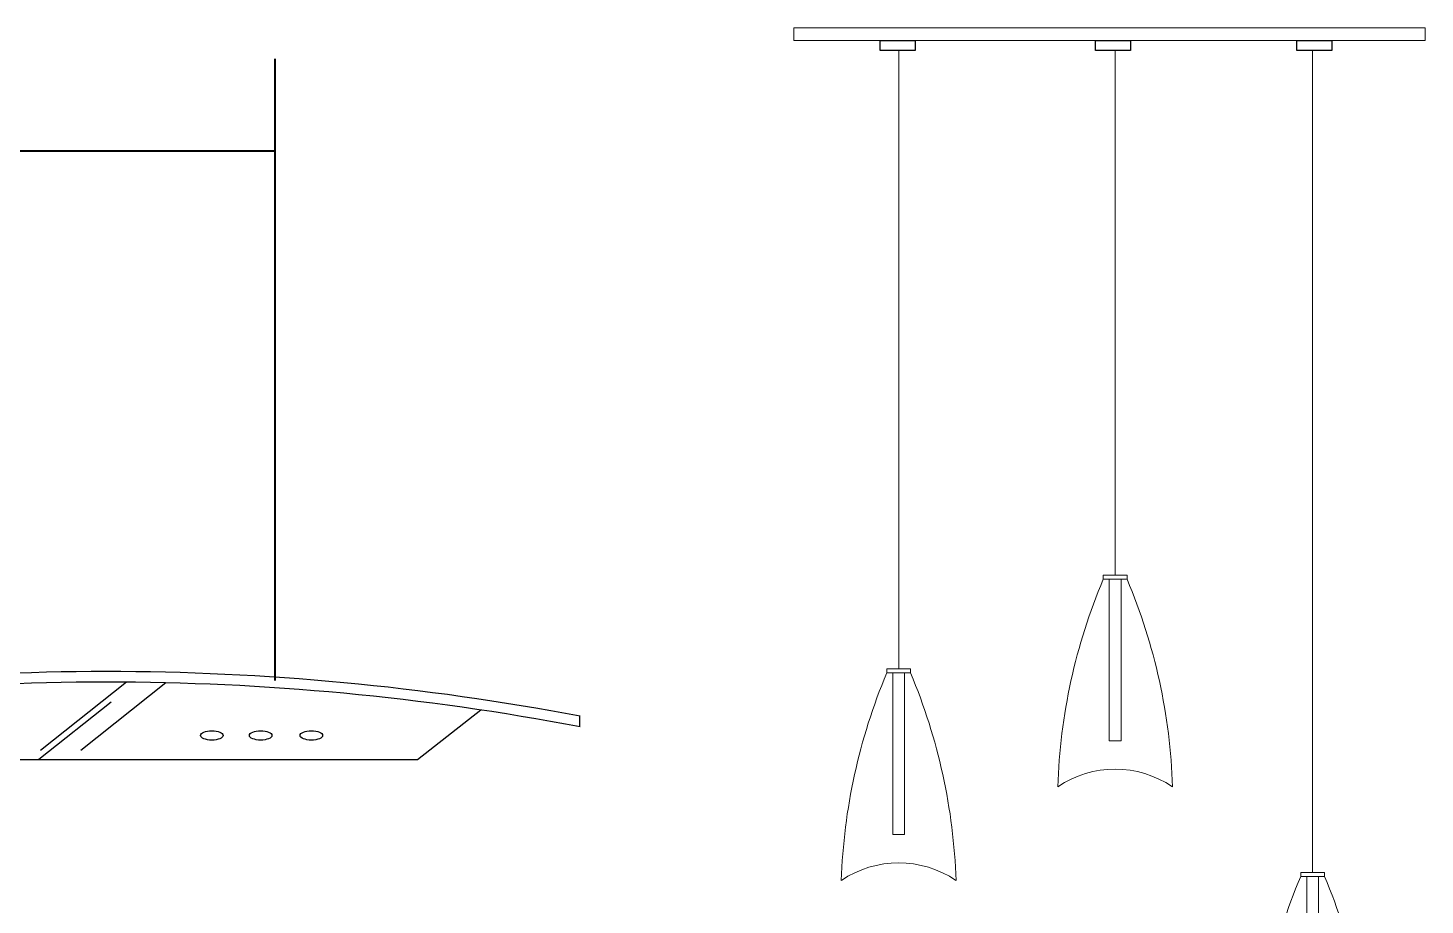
# Model space of a CAD drawing. Header units: millimetres. Extents: x 351279 to 387190, y -1289537 to -1277077.
# Drawn here: x 366989 to 368314, y -1281898 to -1281066 of the extents above; entities that cross this region are included whole.
import ezdxf

# ---------------------------------------------------------------- set-up
doc = ezdxf.new("R2010")
doc.units = ezdxf.units.MM
doc.header["$LTSCALE"] = 20
for name, color, linetype, lineweight in [('内线', 254, 'Continuous', 9), ('填充', 251, 'Continuous', 5), ('外线', 142, 'Continuous', 13), ('粗线', 7, 'Continuous', 40)]:
    doc.layers.add(name, color=color, linetype=linetype, lineweight=lineweight)

# ---------------------------------------------------------------- blocks, each defined once
blk = doc.blocks.new('4r32t54325')
at = {"color": 8}
for p, q in [((88698.9, 50583.5), (88629.4, 50528.2)), ((88741.4, 50587), (88667.6, 50528.2)), ((88933.7, 50593.1), (88852.1, 50528.2)), ((88971.1, 50592.5), (88890.3, 50528.2)), ((88696.4, 50574.3), (88627.8, 50519.7)), ((88919.1, 50574.3), (88850.5, 50519.7)), ((88464.3, 50550.8), (88464.3, 50560.7)), ((89363.8, 50550.7), (89363.8, 50560.8))]:
    blk.add_line(p, q, dxfattribs=at)
at = {"color": 8, "lineweight": 30}
for p, q in [((88619.4, 50519.7), (88559.5, 50566.9)), ((89209.7, 50519.7), (89269.7, 50566.9)), ((88619.4, 50519.7), (89209.7, 50519.7))]:
    blk.add_line(p, q, dxfattribs=at)
for centre, radius, start, end in [((88914.3, 48196.3), 2406.9, 79.2346, 100.7747), ((88914, 48186.1), 2407.1, 79.229, 100.767)]:
    blk.add_arc(centre, radius, start, end, dxfattribs=at)
at = {"color": 8}
for centre in [(89014.6, 50542.6), (89060.9, 50542.6), (89109, 50542.6)]:
    blk.add_ellipse(centre, major_axis=(-10.7, 0), ratio=0.411285, dxfattribs=at)
at = {"layer": '粗线', "color": 8}
for p, q in [((89074.6, 51096.7), (88754.6, 51096.7)), ((88754.6, 50594.7), (88754.6, 51096.7)), ((89074.6, 50594.7), (89074.6, 51096.7))]:
    blk.add_line(p, q, dxfattribs=at)
blk = doc.blocks.new('ewqrettt')
at = {"color": 8}
for points in [[(79795.6, 44944.5), (79828.8, 44944.5), (79828.8, 44935.1), (79795.6, 44935.1)], [(79999.9, 44944.5), (80033.2, 44944.5), (80033.2, 44935.1), (79999.9, 44935.1)], [(80190.9, 44944.5), (80224.2, 44944.5), (80224.2, 44935.1), (80190.9, 44935.1)]]:
    blk.add_lwpolyline(points, close=True, dxfattribs=at)
at = {"layer": '内线', "color": 8}
for p, q in [((80029.9, 44437.4), (80007.4, 44437.4)), ((80007.4, 44437.4), (80007.4, 44433.7)), ((80029.9, 44433.7), (80029.9, 44437.4)), ((80007.4, 44433.7), (80029.9, 44433.7)), ((80024.3, 44433.7), (80013, 44433.7)), ((79824.5, 44348.5), (79802, 44348.5)), ((79802, 44348.5), (79802, 44344.8)), ((79802, 44344.8), (79824.5, 44344.8)), ((79818.9, 44344.8), (79807.7, 44344.8)), ((79824.5, 44344.8), (79824.5, 44348.5)), ((80217.2, 44155.5), (80194.7, 44155.5)), ((80194.7, 44155.5), (80194.7, 44151.8)), ((80194.7, 44151.8), (80217.2, 44151.8)), ((80211.6, 44151.8), (80200.3, 44151.8)), ((80217.2, 44151.8), (80217.2, 44155.5))]:
    blk.add_line(p, q, dxfattribs=at)
at = {"layer": '填充', "color": 8}
for p, q in [((80013, 44433.7), (80013, 44280.5)), ((80024.3, 44280.5), (80024.3, 44433.7)), ((79807.7, 44344.8), (79807.7, 44191.6)), ((79818.9, 44191.6), (79818.9, 44344.8)), ((80013, 44280.5), (80024.3, 44280.5)), ((79807.7, 44191.6), (79818.9, 44191.6)), ((80200.3, 44151.8), (80200.3, 43998.6)), ((80211.6, 43998.6), (80211.6, 44151.8)), ((80200.3, 43998.6), (80211.6, 43998.6))]:
    blk.add_line(p, q, dxfattribs=at)
at = {"layer": '外线', "color": 8}
for p, q in [((79714, 44944.5), (79714, 44956.5)), ((79714, 44956.5), (80312.6, 44956.5)), ((80312.6, 44956.5), (80312.6, 44944.5)), ((80312.6, 44944.5), (79714, 44944.5)), ((79813.3, 44935.1), (79813.3, 44348.5)), ((80018.6, 44935.1), (80018.6, 44437.4)), ((80205.9, 44935.1), (80205.9, 44155.5))]:
    blk.add_line(p, q, dxfattribs=at)
for centre, radius, start, end in [((80518, 44218.6), 554.1, 157.1629, 178.1131), ((79519.3, 44218.6), 554.1, 1.8869, 22.8371), ((80312.7, 44129.7), 554.1, 157.1629, 178.1131), ((79313.9, 44129.7), 554.1, 1.8869, 22.8371), ((80018.6, 44156.4), 97.1, 55.9424, 124.0576), ((79813.3, 44067.5), 97.1, 55.9424, 124.0576), ((80705.3, 43936.7), 554.1, 157.1629, 178.1131), ((79706.6, 43936.7), 554.1, 1.8869, 22.8371), ((80205.9, 43874.5), 97.1, 55.9424, 124.0576)]:
    blk.add_arc(centre, radius, start, end, dxfattribs=at)

msp = doc.modelspace()

# ---------------------------------------------------------------- linework, layer by layer
at = {"layer": '粗线', "color": 8}
msp.add_line((367223.06, -1281182.91), (367223.06, -1281095.297), dxfattribs=at)

# ---------------------------------------------------------------- block references
at = {"color": 5}
for name, p in [('ewqrettt', (288001.243, -1326022.503)), ('4r32t54325', (278148.478, -1332279.646))]:
    msp.add_blockref(name, p, dxfattribs=at)

doc.saveas('drawing.dxf')
